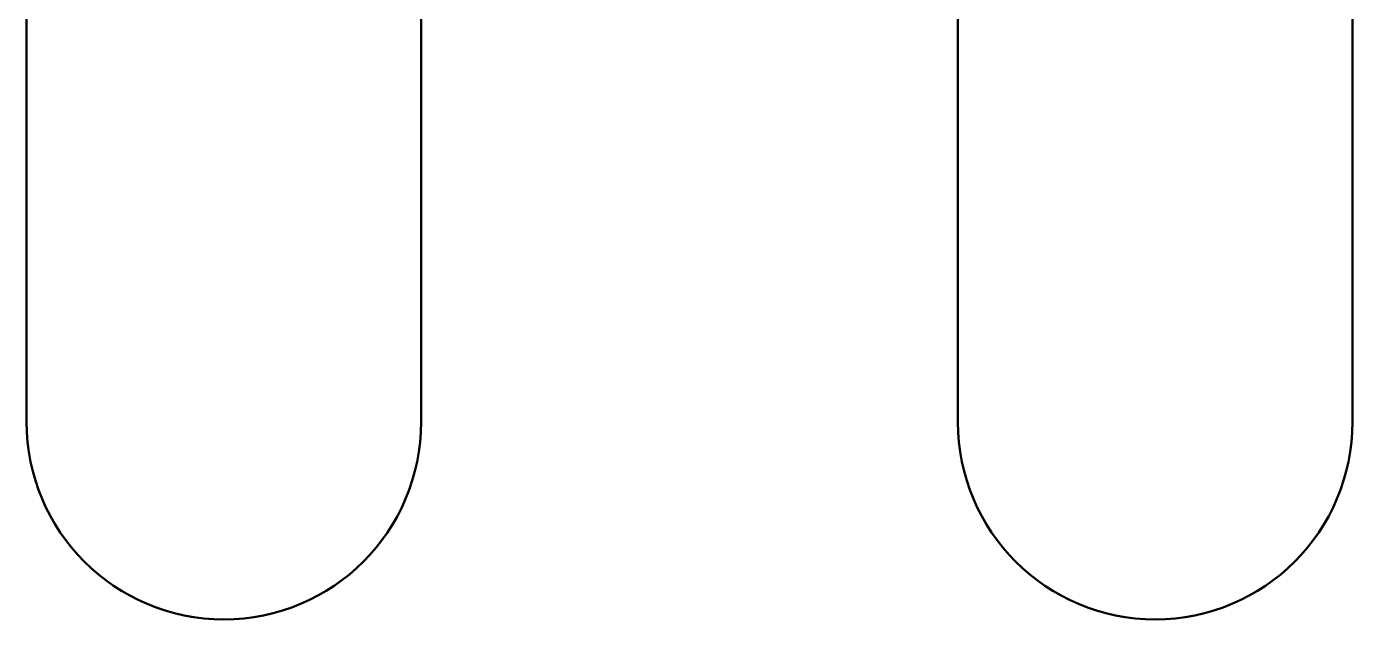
# Model space of a CAD drawing. Header units: millimetres. Extents: x 3137 to 5094, y 789 to 1822.
# Drawn here: x 3543.14 to 3576.74, y 1339.18 to 1354.19 of the extents above; entities that cross this region are included whole.
import ezdxf

# ---------------------------------------------------------------- set-up
doc = ezdxf.new("R2010")
doc.units = ezdxf.units.MM
doc.header["$LTSCALE"] = 1.8
doc.layers.add('외형선(ISO)', color=7, linetype='Continuous', lineweight=50)

msp = doc.modelspace()

# ---------------------------------------------------------------- linework, layer by layer
at = {"layer": '외형선(ISO)'}
for p, q in [((3543.142, 1344.181), (3543.142, 1379.181)), ((3553.142, 1379.181), (3553.142, 1344.181)), ((3566.742, 1344.181), (3566.742, 1379.181)), ((3576.742, 1379.181), (3576.742, 1344.181))]:
    msp.add_line(p, q, dxfattribs=at)
for centre in [(3548.142, 1344.181), (3571.742, 1344.181)]:
    msp.add_arc(centre, 5, 180, 0, dxfattribs=at)

doc.saveas('drawing.dxf')
